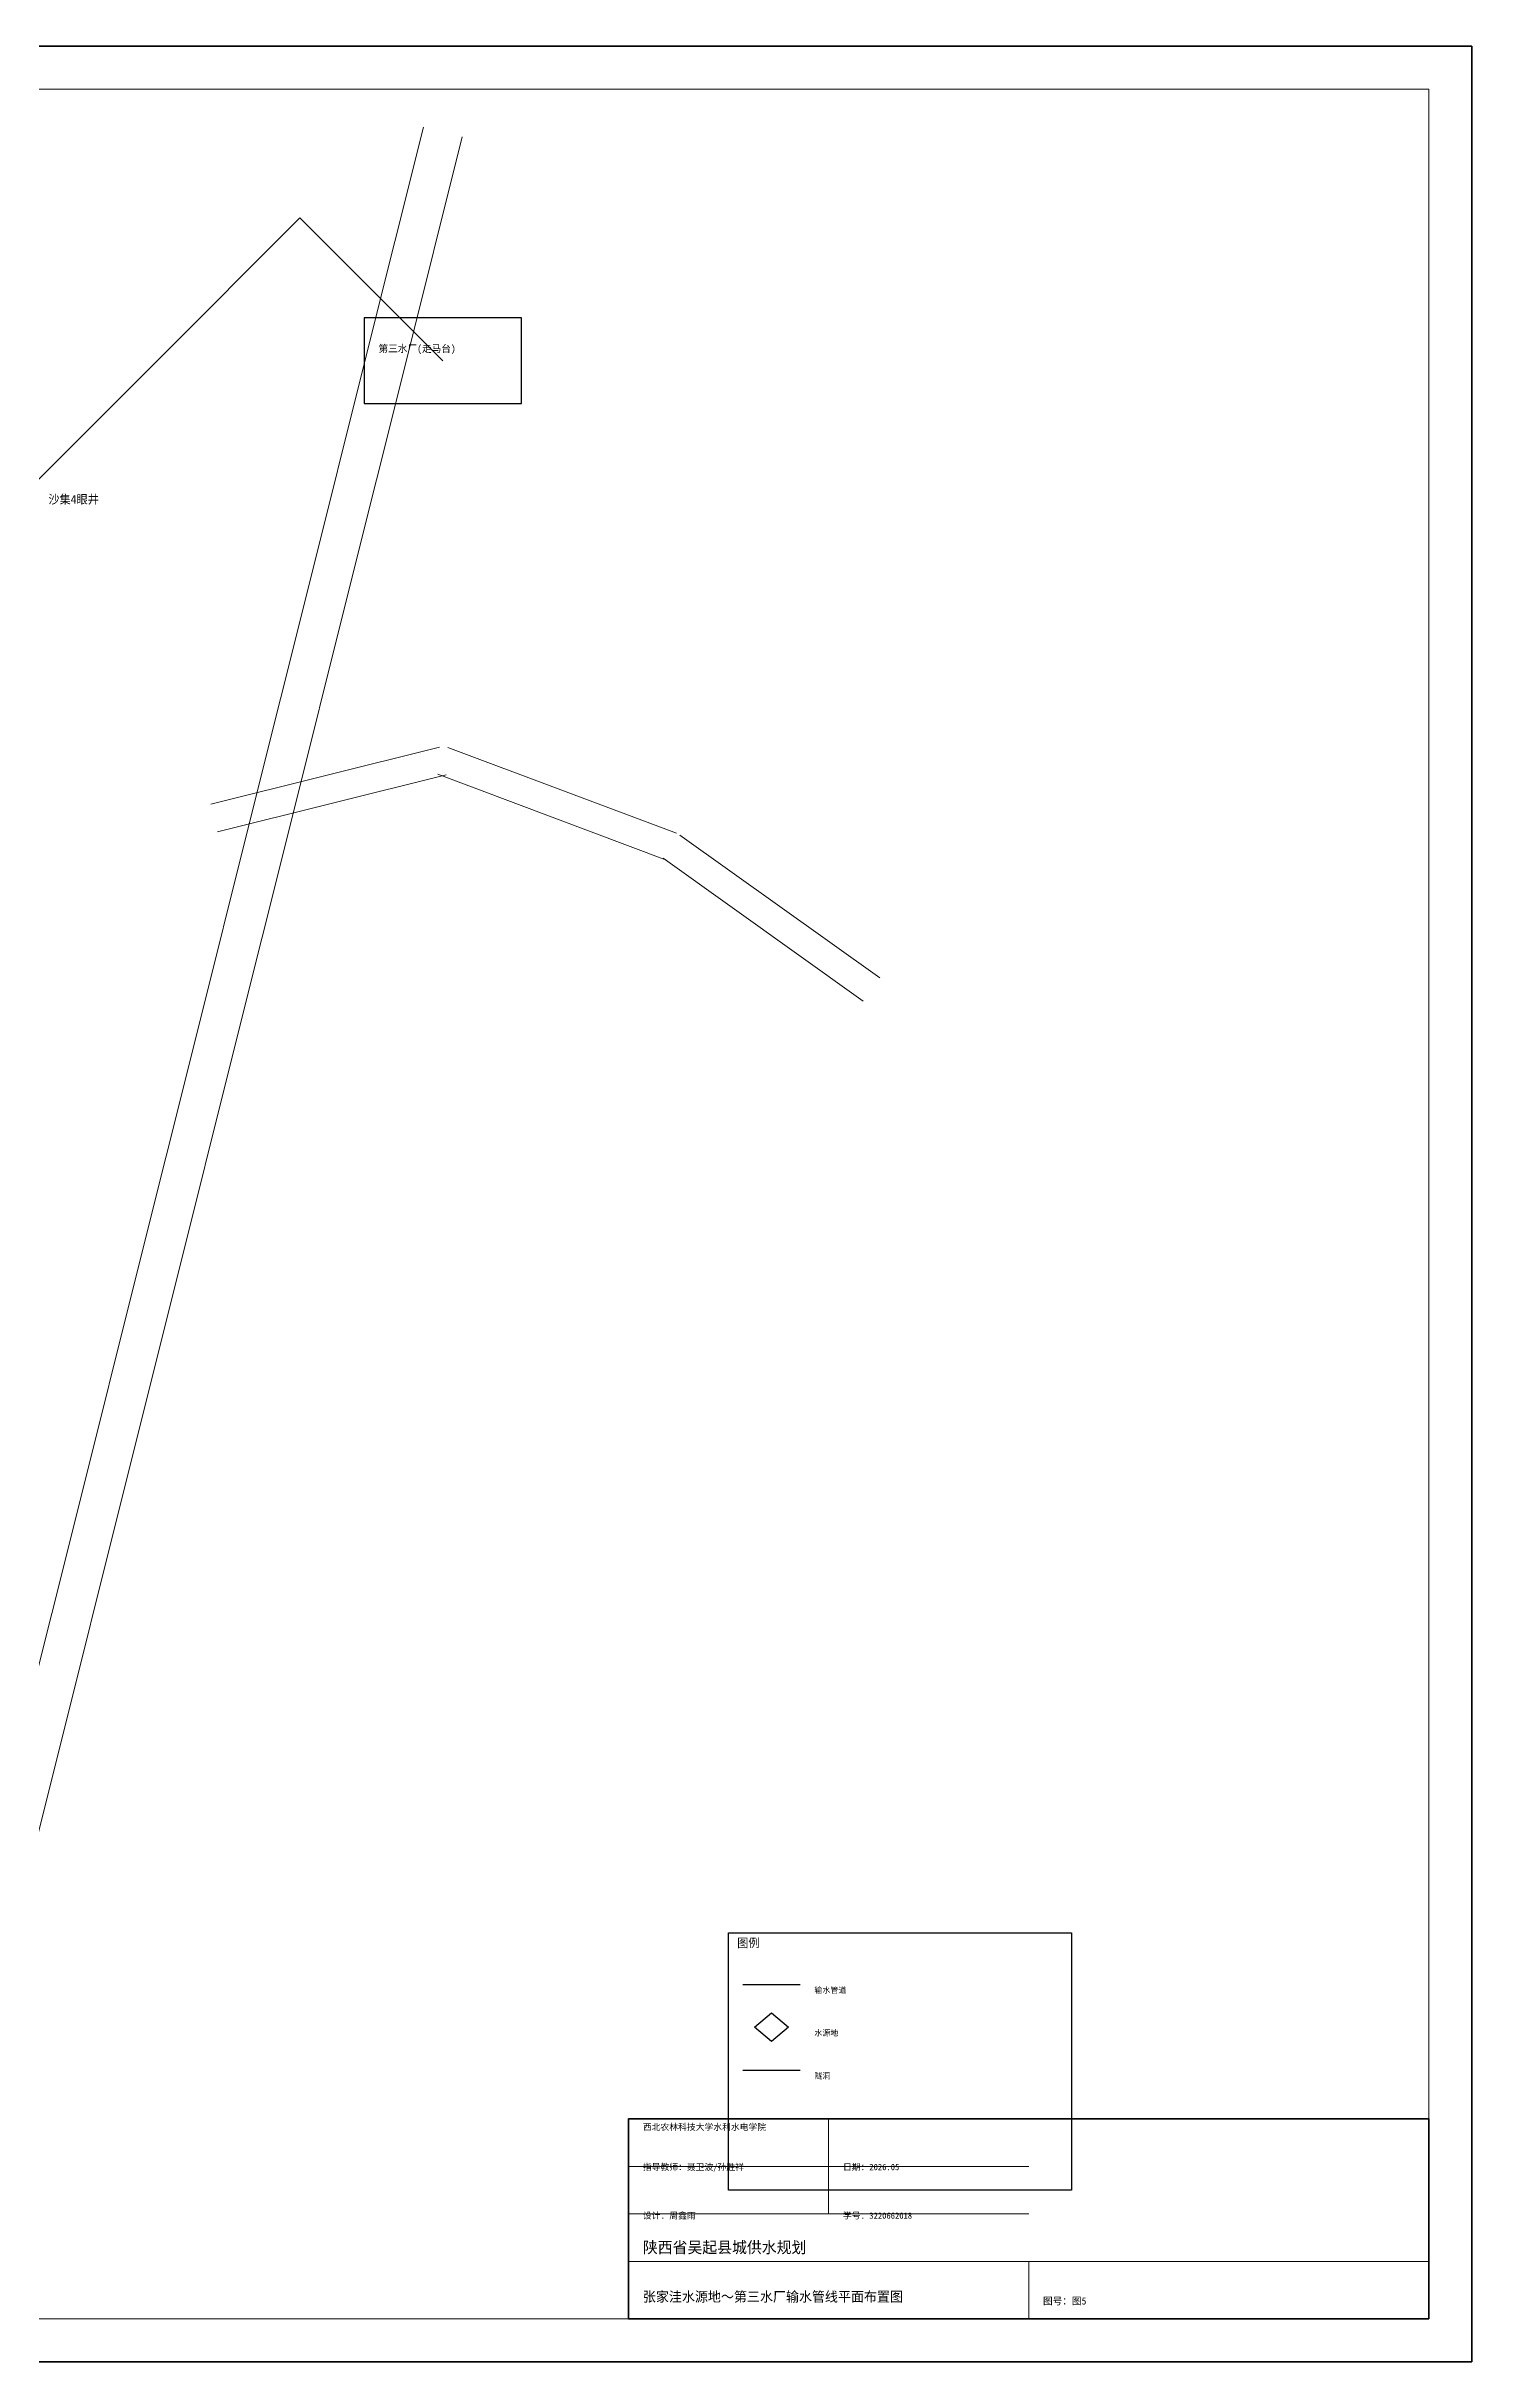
# Model space of a CAD drawing. Header units: millimetres. Extents: x 0 to 1160, y 0 to 810.
# Drawn here: x 661 to 1160, y 0 to 810 of the extents above; entities that cross this region are included whole.
import ezdxf

# ---------------------------------------------------------------- set-up
doc = ezdxf.new("R2010")
doc.units = ezdxf.units.MM
for name, color, linetype in [('FRAME', 7, 'Continuous'), ('LABEL', 7, 'Continuous'), ('NODE', 7, 'Continuous'), ('PIPE', 7, 'Continuous'), ('RIVER', 7, 'Continuous'), ('TUNNEL', 7, 'Continuous')]:
    doc.layers.add(name, color=color, linetype=linetype)

msp = doc.modelspace()

# ---------------------------------------------------------------- linework, layer by layer
at = {"layer": 'FRAME', "color": 7, "lineweight": 50}
for p, q in [((1160, 810), (0, 810)), ((1160, 0), (1160, 810)), ((0, 0), (1160, 0))]:
    msp.add_line(p, q, dxfattribs=at)
at = {"layer": 'FRAME', "color": 7, "lineweight": 13}
for p, q in [((1145, 795), (15, 795)), ((1145, 15), (1145, 795)), ((865, 85), (1005, 85)), ((935, 51.67), (935, 85)), ((935, 68.33), (935, 85)), ((935, 85), (935, 85)), ((865, 68.33), (1005, 68.33)), ((865, 51.67), (1005, 51.67)), ((865, 35), (1145, 35)), ((1005, 15), (1005, 35)), ((15, 15), (1145, 15))]:
    msp.add_line(p, q, dxfattribs=at)
at = {"layer": 'FRAME', "color": 7, "lineweight": 35}
msp.add_lwpolyline([(865, 15), (1145, 15), (1145, 85), (865, 85), (865, 15)], dxfattribs=at)
at = {"layer": 'LABEL', "color": 7, "lineweight": 25}
msp.add_lwpolyline([(900, 150), (1020, 150), (1020, 60), (900, 60), (900, 150)], dxfattribs=at)
at = {"layer": 'NODE', "color": 7, "lineweight": 25}
for points in [[(772.5, 685), (827.5, 685), (827.5, 715), (772.5, 715), (772.5, 685)], [(915, 122), (921, 117), (915, 112), (909, 117), (915, 122)]]:
    msp.add_lwpolyline(points, dxfattribs=at)
at = {"layer": 'PIPE', "color": 7, "lineweight": 30}
for p, q in [((700, 700), (750, 750)), ((750, 750), (800, 700)), ((650, 650), (700, 700)), ((905, 132), (925, 132))]:
    msp.add_line(p, q, dxfattribs=at)
at = {"layer": 'RIVER', "color": 7, "lineweight": 13}
for p, q in [((793.21, 781.7), (773.21, 701.7)), ((806.79, 778.3), (786.79, 698.3)), ((773.21, 701.7), (753.21, 621.7)), ((786.79, 698.3), (766.79, 618.3)), ((753.21, 621.7), (733.21, 541.7)), ((766.79, 618.3), (746.79, 538.3)), ((798.79, 564.85), (718.79, 544.85)), ((881.76, 534.68), (801.76, 564.68)), ((801.21, 555.15), (721.21, 535.15)), ((878.24, 525.32), (798.24, 555.32)), ((733.21, 541.7), (713.21, 461.7)), ((746.79, 538.3), (726.79, 458.3)), ((952.91, 484.07), (882.91, 534.07)), ((947.09, 475.93), (877.09, 525.93)), ((713.21, 461.7), (693.21, 381.7)), ((726.79, 458.3), (706.79, 378.3)), ((693.21, 381.7), (673.21, 301.7)), ((706.79, 378.3), (686.79, 298.3)), ((673.21, 301.7), (653.21, 221.7)), ((686.79, 298.3), (666.79, 218.3)), ((666.79, 218.3), (646.79, 138.3))]:
    msp.add_line(p, q, dxfattribs=at)
at = {"layer": 'TUNNEL', "color": 7, "lineweight": 30}
msp.add_line((905, 102), (925, 102), dxfattribs=at)

# ---------------------------------------------------------------- texts
for s, height, p in [('第三水厂(走马台)', 2.5, (777.5, 703)), ('沙集4眼井', 3, (662, 650)), ('图例', 3, (903, 145)), ('输水管道', 2, (930, 129)), ('水源地', 2, (930, 114)), ('隧洞', 2, (930, 99)), ('西北农林科技大学水利水电学院', 2.2, (870, 81)), ('指导教师：聂卫波/孙胜祥', 2.2, (870, 67)), ('日期：2026.05', 2.2, (940, 67)), ('设计：周鑫雨', 2.2, (870, 50)), ('学号：3220662018', 2.2, (940, 50)), ('陕西省吴起县城供水规划', 4, (870, 38)), ('张家洼水源地～第三水厂输水管线平面布置图', 3.5, (870, 21)), ('图号：图5', 2.5, (1010, 20))]:
    msp.add_text(s, height=height).set_placement(p)

doc.saveas('drawing.dxf')
